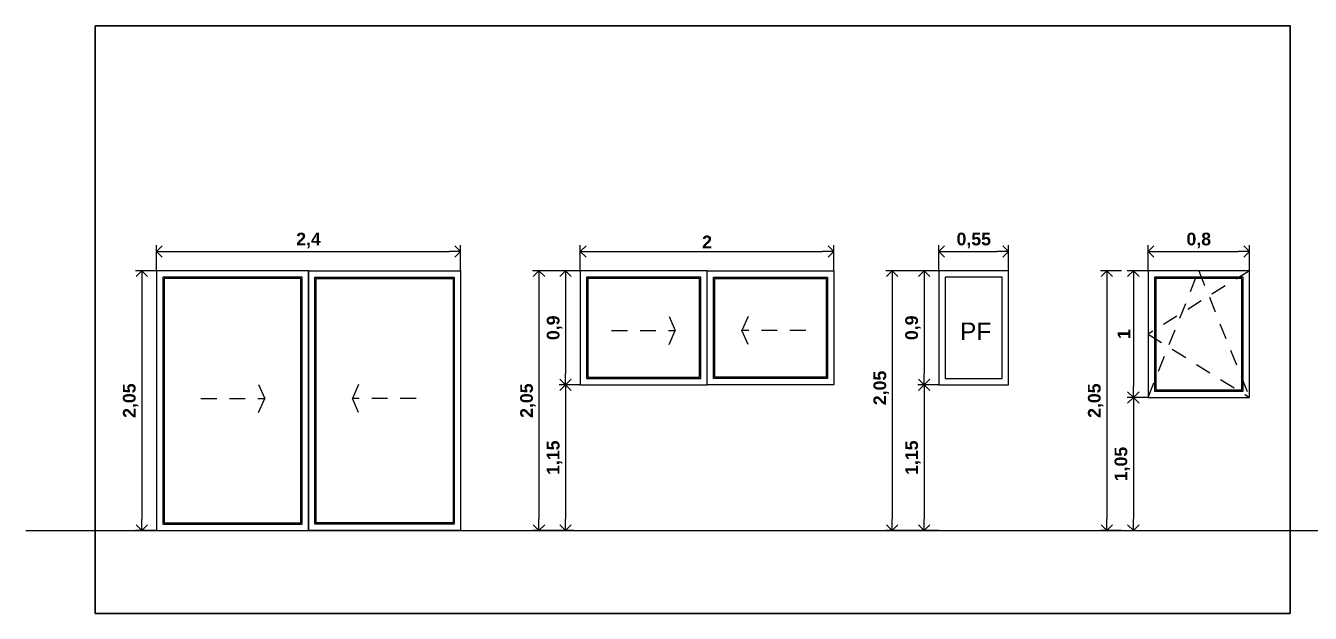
# Model space of a CAD drawing. Header units: millimetres. Extents: x 1416 to 3571, y 1446 to 1743.
# Drawn here: x 1523.24 to 1533.37, y 1454.46 to 1459.09 of the extents above; entities that cross this region are included whole.
import ezdxf
from ezdxf.enums import TextEntityAlignment as Align

# ---------------------------------------------------------------- set-up
doc = ezdxf.new("R2010")
doc.units = ezdxf.units.MM
doc.header["$PDMODE"] = 3
doc.linetypes.add('RAYITAS', pattern=[0.375, 0.25, -0.125])
doc.layers.add('01', color=50, linetype='Continuous', lineweight=30)
doc.layers.add('8.4-Cotas Techo', color=2, linetype='Continuous')
doc.styles.add('ARIAL', font='arial.ttf')
doc.styles.add('SANSSERIFBOLD', font='sasb____.pfb')
doc.dimstyles.new('cota de flecha 1en100', dxfattribs={"dimtxt": 0.18, "dimasz": 0.15, "dimexe": 0.15, "dimexo": 0, "dimgap": 0.025, "dimtad": 1, "dimtxsty": 'SANSSERIFBOLD', "dimblk": 'OPEN90', "dimcen": 0.3, "dimadec": 0, "dimazin": 0, "dimtfac": 1, "dimtmove": 0, "dimatfit": 3, "dimldrblk": 'OPEN90', "dimfxl": 1, "dimarcsym": 0})

# ---------------------------------------------------------------- blocks, each defined once
blk = doc.blocks.new('_Open90')
at = {"color": 0, "linetype": 'ByBlock', "lineweight": -2}
for p, q in [((0, 0), (-1, 0)), ((-0.5, 0.5), (0, 0)), ((0, 0), (-0.5, -0.5))]:
    blk.add_line(p, q, dxfattribs=at)
blk = doc.blocks.new('*D163')
at = {"layer": '8.4-Cotas Techo', "color": 0, "lineweight": -2}
for p, q in [((1532.092, 1457.159), (1532.092, 1457.361)), ((1532.182, 1457.311), (1532.802, 1457.311)), ((1532.892, 1457.159), (1532.892, 1457.361))]:
    blk.add_line(p, q, dxfattribs=at)
at = {"layer": 'Defpoints', "color": 0}
for p in [(1532.892, 1457.311), (1532.092, 1457.159), (1532.892, 1457.159)]:
    blk.add_point(p, dxfattribs=at)
at = {"layer": '8.4-Cotas Techo', "color": 0, "lineweight": -2, "xscale": 0.09, "yscale": 0.09, "zscale": 0.09, "rotation": 180}
blk.add_blockref('_Open90', (1532.092, 1457.311), dxfattribs=at)
at = {"layer": '8.4-Cotas Techo', "color": 0, "lineweight": -2, "xscale": 0.09, "yscale": 0.09, "zscale": 0.09}
blk.add_blockref('_Open90', (1532.892, 1457.311), dxfattribs=at)
at = {"layer": '8.4-Cotas Techo', "color": 0, "insert": (1532.492, 1457.398), "char_height": 0.1, "attachment_point": 5, "style": 'SANSSERIFBOLD'}
blk.add_mtext('0,8', dxfattribs=at)
blk = doc.blocks.new('*D164')
at = {"layer": '8.4-Cotas Techo', "color": 0, "lineweight": -2}
for p, q in [((1532.092, 1457.159), (1531.926, 1457.159)), ((1531.976, 1457.069), (1531.976, 1456.249)), ((1532.092, 1456.159), (1531.926, 1456.159))]:
    blk.add_line(p, q, dxfattribs=at)
at = {"layer": 'Defpoints', "color": 0}
for p in [(1532.092, 1457.159), (1531.976, 1456.159), (1532.092, 1456.159)]:
    blk.add_point(p, dxfattribs=at)
at = {"layer": '8.4-Cotas Techo', "color": 0, "lineweight": -2, "xscale": 0.09, "yscale": 0.09, "zscale": 0.09}
for p, rotation in [((1531.976, 1457.159), 90), ((1531.976, 1456.159), 270)]:
    blk.add_blockref('_Open90', p, dxfattribs=dict(at, rotation=rotation))
at = {"layer": '8.4-Cotas Techo', "color": 0, "insert": (1531.901, 1456.659), "char_height": 0.1, "attachment_point": 5, "rotation": 90, "style": 'SANSSERIFBOLD'}
blk.add_mtext('1', dxfattribs=at)
blk = doc.blocks.new('*D150')
at = {"layer": '8.4-Cotas Techo', "color": 0, "lineweight": -2}
for p, q in [((1532.092, 1456.159), (1531.926, 1456.159)), ((1531.976, 1456.069), (1531.976, 1455.199)), ((1531.842, 1455.109), (1532.026, 1455.109))]:
    blk.add_line(p, q, dxfattribs=at)
at = {"layer": 'Defpoints', "color": 0}
for p in [(1532.092, 1456.159), (1531.842, 1455.109), (1531.976, 1455.109)]:
    blk.add_point(p, dxfattribs=at)
at = {"layer": '8.4-Cotas Techo', "color": 0, "lineweight": -2, "xscale": 0.09, "yscale": 0.09, "zscale": 0.09}
for p, rotation in [((1531.976, 1456.159), 90), ((1531.976, 1455.109), 270)]:
    blk.add_blockref('_Open90', p, dxfattribs=dict(at, rotation=rotation))
at = {"layer": '8.4-Cotas Techo', "color": 0, "insert": (1531.889, 1455.634), "char_height": 0.1, "attachment_point": 5, "rotation": 90, "style": 'SANSSERIFBOLD'}
blk.add_mtext('1,05', dxfattribs=at)
blk = doc.blocks.new('*D165')
at = {"layer": '8.4-Cotas Techo', "color": 0, "lineweight": -2}
for p, q in [((1530.442, 1457.159), (1530.442, 1457.361)), ((1530.532, 1457.311), (1530.902, 1457.311)), ((1530.992, 1457.159), (1530.992, 1457.361))]:
    blk.add_line(p, q, dxfattribs=at)
at = {"layer": 'Defpoints', "color": 0}
for p in [(1530.992, 1457.311), (1530.442, 1457.159), (1530.992, 1457.159)]:
    blk.add_point(p, dxfattribs=at)
at = {"layer": '8.4-Cotas Techo', "color": 0, "lineweight": -2, "xscale": 0.09, "yscale": 0.09, "zscale": 0.09, "rotation": 180}
blk.add_blockref('_Open90', (1530.442, 1457.311), dxfattribs=at)
at = {"layer": '8.4-Cotas Techo', "color": 0, "lineweight": -2, "xscale": 0.09, "yscale": 0.09, "zscale": 0.09}
blk.add_blockref('_Open90', (1530.992, 1457.311), dxfattribs=at)
at = {"layer": '8.4-Cotas Techo', "color": 0, "insert": (1530.717, 1457.398), "char_height": 0.1, "attachment_point": 5, "style": 'SANSSERIFBOLD'}
blk.add_mtext('0,55', dxfattribs=at)
blk = doc.blocks.new('*D166')
at = {"layer": '8.4-Cotas Techo', "color": 0, "lineweight": -2}
for p, q in [((1530.442, 1457.159), (1530.275, 1457.159)), ((1530.325, 1457.069), (1530.325, 1456.349)), ((1530.442, 1456.259), (1530.275, 1456.259))]:
    blk.add_line(p, q, dxfattribs=at)
at = {"layer": 'Defpoints', "color": 0}
for p in [(1530.442, 1457.159), (1530.325, 1456.259), (1530.442, 1456.259)]:
    blk.add_point(p, dxfattribs=at)
at = {"layer": '8.4-Cotas Techo', "color": 0, "lineweight": -2, "xscale": 0.09, "yscale": 0.09, "zscale": 0.09}
for p, rotation in [((1530.325, 1457.159), 90), ((1530.325, 1456.259), 270)]:
    blk.add_blockref('_Open90', p, dxfattribs=dict(at, rotation=rotation))
at = {"layer": '8.4-Cotas Techo', "color": 0, "insert": (1530.238, 1456.709), "char_height": 0.1, "attachment_point": 5, "rotation": 90, "style": 'SANSSERIFBOLD'}
blk.add_mtext('0,9', dxfattribs=at)
blk = doc.blocks.new('*D151')
at = {"layer": '8.4-Cotas Techo', "color": 0, "lineweight": -2}
for p, q in [((1530.442, 1456.259), (1530.275, 1456.259)), ((1530.325, 1456.169), (1530.325, 1455.199)), ((1530.442, 1455.109), (1530.275, 1455.109))]:
    blk.add_line(p, q, dxfattribs=at)
at = {"layer": 'Defpoints', "color": 0}
for p in [(1530.442, 1456.259), (1530.325, 1455.109), (1530.442, 1455.109)]:
    blk.add_point(p, dxfattribs=at)
at = {"layer": '8.4-Cotas Techo', "color": 0, "lineweight": -2, "xscale": 0.09, "yscale": 0.09, "zscale": 0.09}
for p, rotation in [((1530.325, 1456.259), 90), ((1530.325, 1455.109), 270)]:
    blk.add_blockref('_Open90', p, dxfattribs=dict(at, rotation=rotation))
at = {"layer": '8.4-Cotas Techo', "color": 0, "insert": (1530.238, 1455.684), "char_height": 0.1, "attachment_point": 5, "rotation": 90, "style": 'SANSSERIFBOLD'}
blk.add_mtext('1,15', dxfattribs=at)
blk = doc.blocks.new('*D152')
at = {"layer": '8.4-Cotas Techo', "color": 0, "lineweight": -2}
for p, q in [((1524.269, 1457.159), (1524.269, 1457.361)), ((1524.359, 1457.311), (1526.579, 1457.311)), ((1526.669, 1457.159), (1526.669, 1457.361))]:
    blk.add_line(p, q, dxfattribs=at)
at = {"layer": 'Defpoints', "color": 0}
for p in [(1526.669, 1457.311), (1524.269, 1457.159), (1526.669, 1457.159)]:
    blk.add_point(p, dxfattribs=at)
at = {"layer": '8.4-Cotas Techo', "color": 0, "lineweight": -2, "xscale": 0.09, "yscale": 0.09, "zscale": 0.09, "rotation": 180}
blk.add_blockref('_Open90', (1524.269, 1457.311), dxfattribs=at)
at = {"layer": '8.4-Cotas Techo', "color": 0, "lineweight": -2, "xscale": 0.09, "yscale": 0.09, "zscale": 0.09}
blk.add_blockref('_Open90', (1526.669, 1457.311), dxfattribs=at)
at = {"layer": '8.4-Cotas Techo', "color": 0, "insert": (1525.469, 1457.398), "char_height": 0.1, "attachment_point": 5, "style": 'SANSSERIFBOLD'}
blk.add_mtext('2,4', dxfattribs=at)
blk = doc.blocks.new('*D167')
at = {"layer": '8.4-Cotas Techo', "color": 0, "lineweight": -2}
for p, q in [((1524.269, 1457.159), (1524.103, 1457.159)), ((1524.153, 1457.069), (1524.153, 1455.199)), ((1524.269, 1455.109), (1524.103, 1455.109))]:
    blk.add_line(p, q, dxfattribs=at)
at = {"layer": 'Defpoints', "color": 0}
for p in [(1524.269, 1457.159), (1524.153, 1455.109), (1524.269, 1455.109)]:
    blk.add_point(p, dxfattribs=at)
at = {"layer": '8.4-Cotas Techo', "color": 0, "lineweight": -2, "xscale": 0.09, "yscale": 0.09, "zscale": 0.09}
for p, rotation in [((1524.153, 1457.159), 90), ((1524.153, 1455.109), 270)]:
    blk.add_blockref('_Open90', p, dxfattribs=dict(at, rotation=rotation))
at = {"layer": '8.4-Cotas Techo', "color": 0, "insert": (1524.066, 1456.134), "char_height": 0.1, "attachment_point": 5, "rotation": 90, "style": 'SANSSERIFBOLD'}
blk.add_mtext('2,05', dxfattribs=at)
blk = doc.blocks.new('*D168')
at = {"layer": '8.4-Cotas Techo', "color": 0, "lineweight": -2}
for p, q in [((1527.613, 1457.159), (1527.613, 1457.361)), ((1527.703, 1457.311), (1529.523, 1457.311)), ((1529.613, 1457.159), (1529.613, 1457.361))]:
    blk.add_line(p, q, dxfattribs=at)
at = {"layer": 'Defpoints', "color": 0}
for p in [(1529.613, 1457.311), (1527.613, 1457.159), (1529.613, 1457.159)]:
    blk.add_point(p, dxfattribs=at)
at = {"layer": '8.4-Cotas Techo', "color": 0, "lineweight": -2, "xscale": 0.09, "yscale": 0.09, "zscale": 0.09, "rotation": 180}
blk.add_blockref('_Open90', (1527.613, 1457.311), dxfattribs=at)
at = {"layer": '8.4-Cotas Techo', "color": 0, "lineweight": -2, "xscale": 0.09, "yscale": 0.09, "zscale": 0.09}
blk.add_blockref('_Open90', (1529.613, 1457.311), dxfattribs=at)
at = {"layer": '8.4-Cotas Techo', "color": 0, "insert": (1528.613, 1457.386), "char_height": 0.1, "attachment_point": 5, "style": 'SANSSERIFBOLD'}
blk.add_mtext('2', dxfattribs=at)
blk = doc.blocks.new('*D169')
at = {"layer": '8.4-Cotas Techo', "color": 0, "lineweight": -2}
for p, q in [((1527.613, 1457.159), (1527.447, 1457.159)), ((1527.497, 1457.069), (1527.497, 1456.349)), ((1527.613, 1456.259), (1527.447, 1456.259))]:
    blk.add_line(p, q, dxfattribs=at)
at = {"layer": 'Defpoints', "color": 0}
for p in [(1527.613, 1457.159), (1527.497, 1456.259), (1527.613, 1456.259)]:
    blk.add_point(p, dxfattribs=at)
at = {"layer": '8.4-Cotas Techo', "color": 0, "lineweight": -2, "xscale": 0.09, "yscale": 0.09, "zscale": 0.09}
for p, rotation in [((1527.497, 1457.159), 90), ((1527.497, 1456.259), 270)]:
    blk.add_blockref('_Open90', p, dxfattribs=dict(at, rotation=rotation))
at = {"layer": '8.4-Cotas Techo', "color": 0, "insert": (1527.41, 1456.709), "char_height": 0.1, "attachment_point": 5, "rotation": 90, "style": 'SANSSERIFBOLD'}
blk.add_mtext('0,9', dxfattribs=at)
blk = doc.blocks.new('*D153')
at = {"layer": '8.4-Cotas Techo', "color": 0, "lineweight": -2}
for p, q in [((1527.613, 1456.259), (1527.447, 1456.259)), ((1527.497, 1456.169), (1527.497, 1455.199)), ((1527.563, 1455.109), (1527.447, 1455.109))]:
    blk.add_line(p, q, dxfattribs=at)
at = {"layer": 'Defpoints', "color": 0}
for p in [(1527.613, 1456.259), (1527.497, 1455.109), (1527.563, 1455.109)]:
    blk.add_point(p, dxfattribs=at)
at = {"layer": '8.4-Cotas Techo', "color": 0, "lineweight": -2, "xscale": 0.09, "yscale": 0.09, "zscale": 0.09}
for p, rotation in [((1527.497, 1456.259), 90), ((1527.497, 1455.109), 270)]:
    blk.add_blockref('_Open90', p, dxfattribs=dict(at, rotation=rotation))
at = {"layer": '8.4-Cotas Techo', "color": 0, "insert": (1527.41, 1455.684), "char_height": 0.1, "attachment_point": 5, "rotation": 90, "style": 'SANSSERIFBOLD'}
blk.add_mtext('1,15', dxfattribs=at)
blk = doc.blocks.new('*D154')
at = {"layer": '8.4-Cotas Techo', "color": 0, "lineweight": -2}
for p, q in [((1527.613, 1457.159), (1527.237, 1457.159)), ((1527.287, 1457.069), (1527.287, 1455.199)), ((1527.563, 1455.109), (1527.237, 1455.109))]:
    blk.add_line(p, q, dxfattribs=at)
at = {"layer": 'Defpoints', "color": 0}
for p in [(1527.613, 1457.159), (1527.287, 1455.109), (1527.563, 1455.109)]:
    blk.add_point(p, dxfattribs=at)
at = {"layer": '8.4-Cotas Techo', "color": 0, "lineweight": -2, "xscale": 0.09, "yscale": 0.09, "zscale": 0.09}
for p, rotation in [((1527.287, 1457.159), 90), ((1527.287, 1455.109), 270)]:
    blk.add_blockref('_Open90', p, dxfattribs=dict(at, rotation=rotation))
at = {"layer": '8.4-Cotas Techo', "color": 0, "insert": (1527.2, 1456.134), "char_height": 0.1, "attachment_point": 5, "rotation": 90, "style": 'SANSSERIFBOLD'}
blk.add_mtext('2,05', dxfattribs=at)
blk = doc.blocks.new('*D155')
at = {"layer": '8.4-Cotas Techo', "color": 0, "lineweight": -2}
for p, q in [((1530.442, 1457.159), (1530.024, 1457.159)), ((1530.074, 1457.069), (1530.074, 1455.199)), ((1530.442, 1455.109), (1530.024, 1455.109))]:
    blk.add_line(p, q, dxfattribs=at)
at = {"layer": 'Defpoints', "color": 0}
for p in [(1530.442, 1457.159), (1530.074, 1455.109), (1530.442, 1455.109)]:
    blk.add_point(p, dxfattribs=at)
at = {"layer": '8.4-Cotas Techo', "color": 0, "lineweight": -2, "xscale": 0.09, "yscale": 0.09, "zscale": 0.09}
for p, rotation in [((1530.074, 1457.159), 90), ((1530.074, 1455.109), 270)]:
    blk.add_blockref('_Open90', p, dxfattribs=dict(at, rotation=rotation))
at = {"layer": '8.4-Cotas Techo', "color": 0, "insert": (1529.987, 1456.234), "char_height": 0.1, "attachment_point": 5, "rotation": 90, "style": 'SANSSERIFBOLD'}
blk.add_mtext('2,05', dxfattribs=at)
blk = doc.blocks.new('*D156')
at = {"layer": '8.4-Cotas Techo', "color": 0, "lineweight": -2}
for p, q in [((1531.882, 1457.159), (1531.716, 1457.159)), ((1531.766, 1457.069), (1531.766, 1455.199)), ((1531.882, 1455.109), (1531.716, 1455.109))]:
    blk.add_line(p, q, dxfattribs=at)
at = {"layer": 'Defpoints', "color": 0}
for p in [(1531.882, 1457.159), (1531.766, 1455.109), (1531.882, 1455.109)]:
    blk.add_point(p, dxfattribs=at)
at = {"layer": '8.4-Cotas Techo', "color": 0, "lineweight": -2, "xscale": 0.09, "yscale": 0.09, "zscale": 0.09}
for p, rotation in [((1531.766, 1457.159), 90), ((1531.766, 1455.109), 270)]:
    blk.add_blockref('_Open90', p, dxfattribs=dict(at, rotation=rotation))
at = {"layer": '8.4-Cotas Techo', "color": 0, "insert": (1531.679, 1456.134), "char_height": 0.1, "attachment_point": 5, "rotation": 90, "style": 'SANSSERIFBOLD'}
blk.add_mtext('2,05', dxfattribs=at)

msp = doc.modelspace()

# ---------------------------------------------------------------- linework, layer by layer
at = {"linetype": 'Continuous'}
msp.add_line((1525.469, 1457.159), (1525.469, 1455.109), dxfattribs=at)
at = {"linetype": 'RAYITAS', "ltscale": 0.5}
for p, q in [((1532.092, 1456.159), (1532.492, 1457.159)), ((1532.492, 1457.159), (1532.892, 1456.159))]:
    msp.add_line(p, q, dxfattribs=at)
for points in [[(1525.469, 1457.159), (1524.269, 1457.159), (1524.269, 1455.109), (1525.469, 1455.109)], [(1525.419, 1457.109), (1524.319, 1457.109), (1524.319, 1455.159), (1525.419, 1455.159)], [(1525.469, 1457.159), (1526.669, 1457.159), (1526.669, 1455.109), (1525.469, 1455.109)], [(1525.519, 1457.109), (1526.619, 1457.109), (1526.619, 1455.159), (1525.519, 1455.159)], [(1528.613, 1457.159), (1527.613, 1457.159), (1527.613, 1456.259), (1528.613, 1456.259)], [(1528.563, 1457.109), (1527.663, 1457.109), (1527.663, 1456.309), (1528.563, 1456.309)], [(1528.613, 1457.159), (1529.613, 1457.159), (1529.613, 1456.259), (1528.613, 1456.259)], [(1528.663, 1457.109), (1529.563, 1457.109), (1529.563, 1456.309), (1528.663, 1456.309)], [(1530.992, 1457.159), (1530.442, 1457.159), (1530.442, 1456.259), (1530.992, 1456.259)], [(1530.942, 1457.109), (1530.492, 1457.109), (1530.492, 1456.309), (1530.942, 1456.309)], [(1532.892, 1457.159), (1532.092, 1457.159), (1532.092, 1456.159), (1532.892, 1456.159)], [(1532.842, 1457.109), (1532.142, 1457.109), (1532.142, 1456.209), (1532.842, 1456.209)], [(1525.409, 1457.099), (1524.329, 1457.099), (1524.329, 1455.169), (1525.409, 1455.169)], [(1525.529, 1457.099), (1526.609, 1457.099), (1526.609, 1455.169), (1525.529, 1455.169)], [(1528.553, 1457.099), (1527.673, 1457.099), (1527.673, 1456.319), (1528.553, 1456.319)], [(1528.673, 1457.099), (1529.553, 1457.099), (1529.553, 1456.319), (1528.673, 1456.319)], [(1532.832, 1457.099), (1532.152, 1457.099), (1532.152, 1456.219), (1532.832, 1456.219)]]:
    msp.add_lwpolyline(points, close=True)
for points in [[(1532.892, 1457.159), (1532.092, 1456.659), (1532.892, 1456.159)], [(1528.314, 1456.797), (1528.362, 1456.687)], [(1528.937, 1456.797), (1528.888, 1456.687)], [(1527.859, 1456.687), (1528.362, 1456.687)], [(1528.314, 1456.577), (1528.362, 1456.687)], [(1529.392, 1456.687), (1528.888, 1456.687)], [(1528.937, 1456.577), (1528.888, 1456.687)], [(1525.075, 1456.261), (1525.123, 1456.151)], [(1525.863, 1456.261), (1525.815, 1456.151)], [(1524.62, 1456.151), (1525.123, 1456.151)], [(1525.075, 1456.041), (1525.123, 1456.151)], [(1526.318, 1456.151), (1525.815, 1456.151)], [(1525.863, 1456.041), (1525.815, 1456.151)]]:
    msp.add_lwpolyline(points, dxfattribs=at)
at = {"color": 4}
msp.add_lwpolyline([(1523.238, 1455.109), (1539.148, 1455.109)], dxfattribs=at)
at = {"layer": '01'}
msp.add_lwpolyline([(1523.785, 1459.092), (1533.212, 1459.092), (1533.212, 1454.456), (1523.785, 1454.456)], close=True, dxfattribs=at)

# ---------------------------------------------------------------- texts
at = {"style": 'ARIAL', "flags": 4}
msp.add_attdef('PF', text='P1', height=0.1378, dxfattribs=at).set_placement((1530.732, 1456.681), align=Align.MIDDLE_CENTER)

# ---------------------------------------------------------------- dimensions: what is measured, and where the dimension line sits
at = {"layer": '8.4-Cotas Techo', "color": 1}
for base, p1, p2, override, picture, middle in [((1526.669, 1457.311), (1524.269, 1457.159), (1526.669, 1457.159), {"dimtxt": 0.1, "dimasz": 0.09, "dimexe": 0.05, "dimdec": 1}, '*D152', (1525.469, 1457.398)), ((1529.613, 1457.311), (1527.613, 1457.159), (1529.613, 1457.159), {"dimtxt": 0.1, "dimasz": 0.09, "dimexe": 0.05, "dimdec": 1}, '*D168', (1528.613, 1457.386)), ((1530.992, 1457.311), (1530.442, 1457.159), (1530.992, 1457.159), {"dimtxt": 0.1, "dimasz": 0.09, "dimexe": 0.05}, '*D165', (1530.717, 1457.398)), ((1532.892, 1457.311), (1532.092, 1457.159), (1532.892, 1457.159), {"dimtxt": 0.1, "dimasz": 0.09, "dimexe": 0.05, "dimdec": 1}, '*D163', (1532.492, 1457.398))]:
    dim = msp.add_linear_dim(base=base, p1=p1, p2=p2, dimstyle='cota de flecha 1en100', override=override, dxfattribs=at)
    dim.commit()
    dim.dimension.update_dxf_attribs({"geometry": picture, "text_midpoint": middle})
for base, p1, p2, override, picture, middle in [((1524.153, 1455.109), (1524.269, 1457.159), (1524.269, 1455.109), {"dimtxt": 0.1, "dimasz": 0.09, "dimexe": 0.05, "dimdec": 2}, '*D167', (1524.066, 1456.134)), ((1527.287, 1455.109), (1527.613, 1457.159), (1527.563, 1455.109), {"dimtxt": 0.1, "dimasz": 0.09, "dimexe": 0.05, "dimdec": 2}, '*D154', (1527.2, 1456.134)), ((1527.497, 1456.259), (1527.613, 1457.159), (1527.613, 1456.259), {"dimtxt": 0.1, "dimasz": 0.09, "dimexe": 0.05}, '*D169', (1527.41, 1456.709)), ((1530.325, 1456.259), (1530.442, 1457.159), (1530.442, 1456.259), {"dimtxt": 0.1, "dimasz": 0.09, "dimexe": 0.05}, '*D166', (1530.238, 1456.709)), ((1531.766, 1455.109), (1531.882, 1457.159), (1531.882, 1455.109), {"dimtxt": 0.1, "dimasz": 0.09, "dimexe": 0.05, "dimdec": 2}, '*D156', (1531.679, 1456.134)), ((1531.976, 1456.159), (1532.092, 1457.159), (1532.092, 1456.159), {"dimtxt": 0.1, "dimasz": 0.09, "dimexe": 0.05}, '*D164', (1531.901, 1456.659)), ((1527.497, 1455.109), (1527.613, 1456.259), (1527.563, 1455.109), {"dimtxt": 0.1, "dimasz": 0.09, "dimexe": 0.05}, '*D153', (1527.41, 1455.684)), ((1530.325, 1455.109), (1530.442, 1456.259), (1530.442, 1455.109), {"dimtxt": 0.1, "dimasz": 0.09, "dimexe": 0.05}, '*D151', (1530.238, 1455.684)), ((1531.976, 1455.109), (1532.092, 1456.159), (1531.842, 1455.109), {"dimtxt": 0.1, "dimasz": 0.09, "dimexe": 0.05}, '*D150', (1531.889, 1455.634))]:
    dim = msp.add_linear_dim(base=base, p1=p1, p2=p2, angle=90, dimstyle='cota de flecha 1en100', override=override, dxfattribs=at)
    dim.commit()
    dim.dimension.update_dxf_attribs({"geometry": picture, "text_midpoint": middle})
dim = msp.add_linear_dim(base=(1530.074, 1455.109), p1=(1530.442, 1457.159), p2=(1530.442, 1455.109), angle=90, dimstyle='cota de flecha 1en100', override={"dimtxt": 0.1, "dimasz": 0.09, "dimexe": 0.05, "dimdec": 2}, dxfattribs=at)
dim.commit()
dim.dimension.update_dxf_attribs({"geometry": '*D155', "text_midpoint": (1530.074, 1456.234), "dimtype": 160})

doc.saveas('drawing.dxf')
